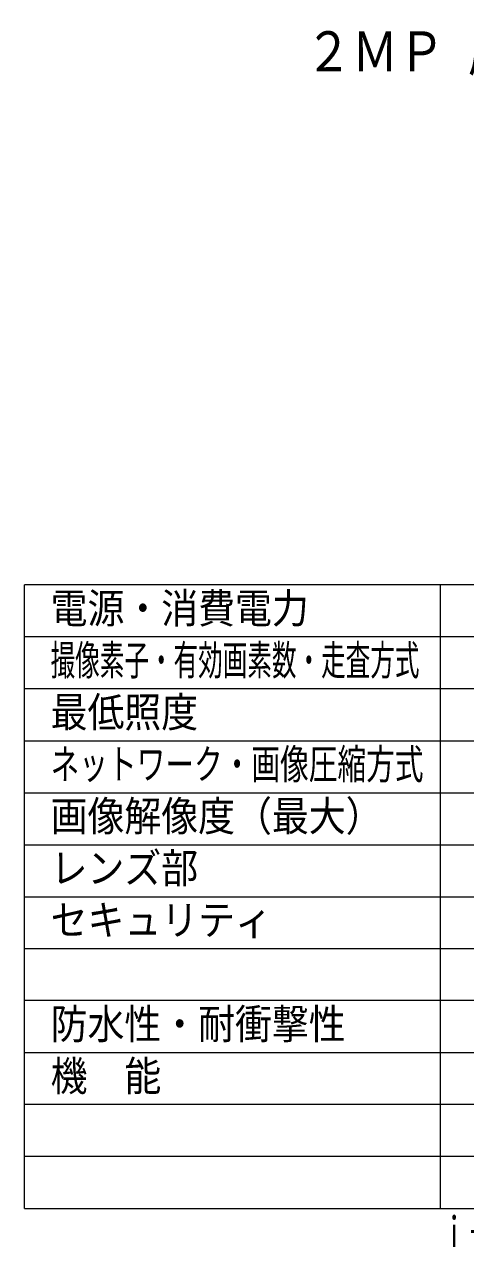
# Model space of a CAD drawing. Units: millimetres on the paper. Extents: x -62 to 64, y -59 to 59.
# Drawn here: x -62.5 to -20.1, y -59 to 59.3 of the extents above; entities that cross this region are included whole.
import ezdxf
from ezdxf.enums import TextEntityAlignment as Align

# ---------------------------------------------------------------- set-up
doc = ezdxf.new("R2010")
doc.units = ezdxf.units.MM
doc.layers.add('0-3_MOJI1', color=7, linetype='Continuous')
doc.layers.add('0-4_相当品', color=4, linetype='Continuous')
doc.layers.add('0-5_WAKU', color=4, linetype='Continuous', lineweight=9)
doc.styles.add('ＭＳ ゴシック', font='')
doc.styles.get('ＭＳ ゴシック').set_extended_font_data('MS Gothic')

msp = doc.modelspace()

# ---------------------------------------------------------------- linework, layer by layer
at = {"layer": '0-5_WAKU', "color": 3}
for p, q in [((62.5, 5.4), (-62.5, 5.4)), ((-62.5, -54.6), (-62.5, 5.4)), ((-22.5, -54.6), (-22.5, 5.4)), ((-62.5, -54.6), (62.5, -54.6))]:
    msp.add_line(p, q, dxfattribs=at)
at = {"layer": '0-5_WAKU'}
for p, q in [((62.5, 0.4), (-62.5, 0.4)), ((62.5, -4.6), (-62.5, -4.6)), ((-62.5, -9.6), (62.5, -9.6)), ((-62.5, -14.6), (62.5, -14.6)), ((-62.5, -19.6), (62.5, -19.6)), ((-62.5, -24.6), (62.5, -24.6)), ((62.5, -29.6), (-62.5, -29.6)), ((62.5, -34.6), (-62.5, -34.6)), ((-62.5, -39.6), (62.5, -39.6)), ((62.5, -44.6), (-62.5, -44.6)), ((62.5, -49.6), (-62.5, -49.6))]:
    msp.add_line(p, q, dxfattribs=at)

# ---------------------------------------------------------------- texts
at = {"layer": '0-3_MOJI1', "style": 'ＭＳ ゴシック'}
for s, height, width, p in [('２ＭＰ 屋外 ドーム ＡＩカメラ（ベース金具付）', 3.849, 0.85, (-35.5, 53.66)), ('電源・消費電力', 2.889, 0.9, (-60, 0.845)), ('撮像素子・有効画素数・走査方式', 2.889, 0.6, (-60, -4.155)), ('最低照度', 2.889, 0.9, (-60, -9.155)), ('ネットワーク・画像圧縮方式', 2.889, 0.7, (-60, -14.155)), ('画像解像度（最大）', 2.889, 0.9, (-60, -19.155)), ('レンズ部', 2.889, 0.9, (-60, -24.155)), ('セキュリティ', 2.889, 0.9, (-60, -29.155)), ('防水性・耐衝撃性', 2.889, 0.9, (-60, -39.155)), ('機\u3000能', 2.889, 0.9, (-60, -44.155))]:
    msp.add_text(s, height=height, dxfattribs=dict(at, width=width)).set_placement(p, align=Align.BOTTOM_LEFT)
at = {"layer": '0-4_相当品', "style": 'ＭＳ ゴシック', "width": 0.65}
msp.add_text('ｉ－ＰＲＯ：ＷＶ－Ｘ２５３００－Ｖ３ＬＮ＋ＷＶ－ＱＪＢ５０１－ＷＵＸ', height=2.889, dxfattribs=at).set_placement((-22.48, -59.155), align=Align.BOTTOM_LEFT)

doc.saveas('drawing.dxf')
